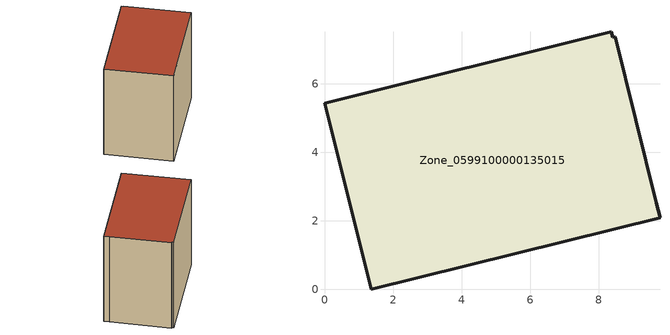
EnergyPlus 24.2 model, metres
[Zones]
Zone_0599100000135015
 floor ground (C_G): 8.37,7.52 8.41,7.36 8.49,7.38 9.68,2.53 9.79,2.09 1.36,0 0,5.43 z0
 wall outside (C_F): 8.41,7.36 8.37,7.52 0,5.43 1.36,0 9.79,2.09 9.68,2.53 8.49,7.38 8.41,7.36 z0:8.29
 roof outside (C_R): 1.36,0 9.79,2.09 9.68,2.53 8.49,7.38 8.41,7.36 8.37,7.52 0,5.43 z8.29
[BUILDING]
Pand.0599100000135015: North Axis=0; Terrain=City; Loads Convergence Tolerance Value=0.04; Temperature Convergence Tolerance Value=0.4; Solar Distribution=FullExterior; Maximum Number of Warmup Days=25; Minimum Number of Warmup Days=1
[Site:Location]
Rotterdam.The.Hague.AP_ZH_NLD Design_Conditions: Latitude=51.96; Longitude=4.45; Time Zone=1; Elevation=-4.5
[SITE:GROUNDTEMPERATURE:BUILDINGSURFACE]
18, 18, 18, 18, 18, 18, 18, 18, 18, 18, 18, 18
[MATERIAL] Thermal Absorptance=0.9; Solar Absorptance=0.7; Visible Absorptance=0.7
Name | Roughness | Thickness | Conductivity | Density | Specific Heat
G.TC.1975-1991 | MediumSmooth | 0.15 | 0.288461 | 540 | 1210
F.TC.1975-1991 | Rough | 0.3 | 0.230769 | 1920 | 840
R.TC.1975-1991 | MediumRough | 0.2 | 0.153846 | 1500 | 1000
[CONSTRUCTION]
C_G: G.TC.1975-1991
C_F: F.TC.1975-1991
C_R: R.TC.1975-1991
[ZONE]
Zone_0599100000135015: Type=1; Multiplier=1; Ceiling Height=Autocalculate; Volume=Autocalculate; Floor Area=autocalculate; Part of Total Floor Area=Yes
[ZONEINFILTRATION:DESIGNFLOWRATE]
Infil_Zone_0599100000135015: Zone or ZoneList or Space or SpaceList=Zone_0599100000135015; Schedule=AlwaysOn; Design Flow Rate Calculation Method=Flow/Area; Flow Rate per Floor Area=0.003; Constant Term Coefficient=1; Temperature Term Coefficient=0; Velocity Term Coefficient=0; Velocity Squared Term Coefficient=0
[HVACTEMPLATE:ZONE:IDEALLOADSAIRSYSTEM]
Zone_0599100000135015: Maximum Heating Supply Air Temperature=50; Minimum Cooling Supply Air Temperature=13; Maximum Heating Supply Air Humidity Ratio=0.0156; Minimum Cooling Supply Air Humidity Ratio=0.0077; Heating Limit=NoLimit; Cooling Limit=NoLimit; Dehumidification Control Type=ConstantSensibleHeatRatio; Cooling Sensible Heat Ratio=0.7; Dehumidification Setpoint=60; Humidification Control Type=None; Humidification Setpoint=30; Outdoor Air Method=None; Outdoor Air Flow Rate per Person=0.00944; Outdoor Air Flow Rate per Zone Floor Area=0; Outdoor Air Flow Rate per Zone=0; Demand Controlled Ventilation Type=None; Outdoor Air Economizer Type=NoEconomizer; Heat Recovery Type=None; Sensible Heat Recovery Effectiveness=0.7; Latent Heat Recovery Effectiveness=0.65
[ZONECONTROL:THERMOSTAT]
ThermostatControl_Zone_0599100000135015: Zone or ZoneList=Zone_0599100000135015; Control Type Schedule=DualSetpointControlType; Control 1=Thermostat_Zone_0599100000135015; Temperature Difference Between Cutout And Setpoint=0
[THERMOSTATSETPOINT:DUALSETPOINT]
Thermostat_Zone_0599100000135015: Heating Setpoint Temperature Schedule=HeatingSetpoint_Zone_0599100000135015; Cooling Setpoint Temperature Schedule=CoolingSetpoint_Zone_0599100000135015
[SCHEDULE:COMPACT]
HeatingSetpoint_Zone_0599100000135015: Through: 12/31, For: AllDays, Until: 24:00, 21
CoolingSetpoint_Zone_0599100000135015: Through: 12/31, For: AllDays, Until: 24:00, 24
DualSetpointControlType: Through: 12/31, For: AllDays, Until: 24:00, 4
AlwaysOn: Through: 12/31, For: AllDays, Until: 24:00, 1
